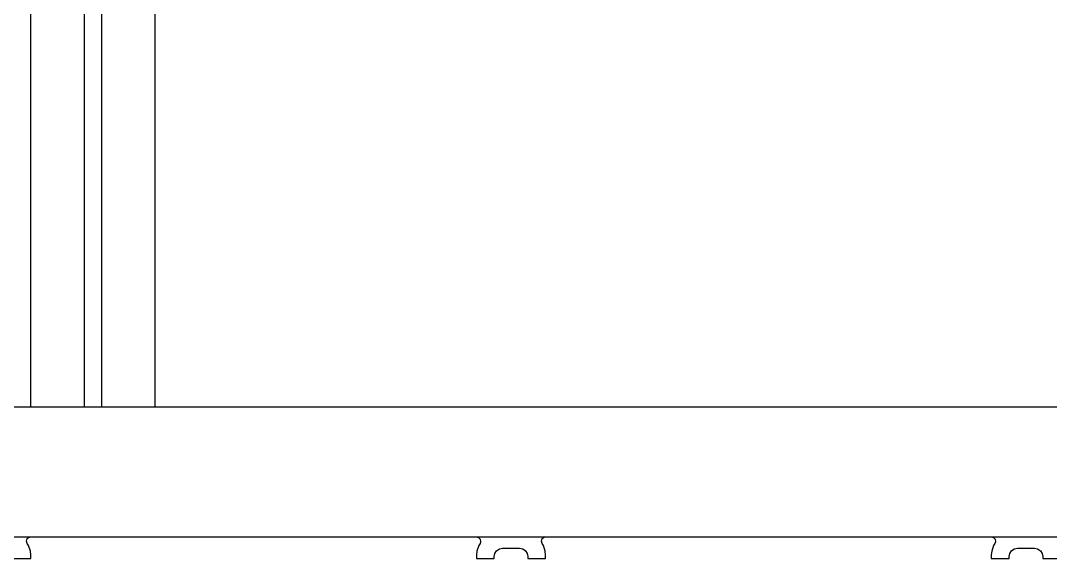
# Model space of a CAD drawing. Header units: millimetres. Extents: x 45 to 545, y -265 to -129.
# Drawn here: x 292.96 to 321.96, y -250.39 to -235.23 of the extents above; entities that cross this region are included whole.
import ezdxf

# ---------------------------------------------------------------- set-up
doc = ezdxf.new("R2010")
doc.units = ezdxf.units.MM
for name, color, linetype, true_color in [('B.Cu', 151, 'CONTINUOUS', 0x6fccdb), ('F.Cu', 241, 'CONTINUOUS', 0xe27299), ('User.4', 31, 'CONTINUOUS', 0xd8c852)]:
    doc.layers.add(name, color=color, linetype=linetype, true_color=true_color)

msp = doc.modelspace()

# ---------------------------------------------------------------- linework, layer by layer
at = {"layer": 'B.Cu', "linetype": 'CONTINUOUS'}
for p, q in [((293.13025, -249.896706), (293.151172, -249.830042)), ((293.148691, -249.964098), (293.13025, -249.896706)), ((293.18545, -250.023692), (293.148691, -249.964098)), ((293.151172, -249.830042), (293.204813, -249.785272)), ((293.204813, -249.785272), (293.254229, -249.775)), ((293.254229, -249.775), (305.795771, -249.775)), ((305.795771, -249.775), (305.86281, -249.794685)), ((305.86281, -249.794685), (305.908565, -249.847489)), ((305.901309, -249.964098), (305.864549, -250.023692)), ((305.918509, -249.916647), (305.901309, -249.964098)), ((305.908565, -249.847489), (305.918509, -249.916647)), ((307.63025, -249.896706), (307.651172, -249.830042)), ((307.648691, -249.964098), (307.63025, -249.896706)), ((307.68545, -250.023692), (307.648691, -249.964098)), ((307.651172, -249.830042), (307.704813, -249.785272)), ((307.704813, -249.785272), (307.754229, -249.775)), ((307.754229, -249.775), (320.295771, -249.775)), ((320.295771, -249.775), (320.36281, -249.794685)), ((320.36281, -249.794685), (320.408565, -249.847489)), ((320.401309, -249.964098), (320.364549, -250.023692)), ((320.418509, -249.916647), (320.401309, -249.964098)), ((320.408565, -249.847489), (320.418509, -249.916647)), ((293.185453, -250.023699), (293.18545, -250.023692)), ((293.23968, -250.187347), (293.185453, -250.023699)), ((293.249998, -250.288345), (293.23968, -250.187347)), ((305.810319, -250.187347), (305.8, -250.288345)), ((305.864546, -250.023699), (305.810319, -250.187347)), ((305.864549, -250.023692), (305.864546, -250.023699)), ((306.3, -250.3375), (306.318079, -250.246613)), ((306.318079, -250.246613), (306.369562, -250.169562)), ((306.369562, -250.169562), (306.446613, -250.118079)), ((306.446613, -250.118079), (306.5375, -250.1)), ((306.5375, -250.1), (307.0125, -250.1)), ((307.0125, -250.1), (307.103387, -250.118079)), ((307.103387, -250.118079), (307.180438, -250.169562)), ((307.180438, -250.169562), (307.231921, -250.246613)), ((307.231921, -250.246613), (307.25, -250.3375)), ((307.685453, -250.023699), (307.68545, -250.023692)), ((307.73968, -250.187347), (307.685453, -250.023699)), ((307.749998, -250.288345), (307.73968, -250.187347)), ((320.310319, -250.187347), (320.3, -250.288345)), ((320.364546, -250.023699), (320.310319, -250.187347)), ((320.364549, -250.023692), (320.364546, -250.023699)), ((320.8, -250.3375), (320.818079, -250.246613)), ((320.818079, -250.246613), (320.869562, -250.169562)), ((320.869562, -250.169562), (320.946613, -250.118079)), ((320.946613, -250.118079), (321.0375, -250.1)), ((321.0375, -250.1), (321.5125, -250.1)), ((321.5125, -250.1), (321.603387, -250.118079)), ((321.603387, -250.118079), (321.680438, -250.169562)), ((321.680438, -250.169562), (321.731921, -250.246613)), ((321.731921, -250.246613), (321.75, -250.3375)), ((292.75, -250.3875), (293.249999, -250.3875)), ((293.249999, -250.28836), (293.249998, -250.288345)), ((293.249999, -250.3875), (293.249999, -250.28836)), ((305.8, -250.288345), (305.8, -250.3875)), ((305.8, -250.3875), (306.3, -250.3875)), ((306.3, -250.3875), (306.3, -250.3375)), ((307.25, -250.3375), (307.25, -250.3875)), ((307.25, -250.3875), (307.749999, -250.3875)), ((307.749999, -250.28836), (307.749998, -250.288345)), ((307.749999, -250.3875), (307.749999, -250.28836)), ((320.3, -250.288345), (320.3, -250.3875)), ((320.3, -250.3875), (320.8, -250.3875)), ((320.8, -250.3875), (320.8, -250.3375)), ((321.75, -250.3375), (321.75, -250.3875)), ((321.75, -250.3875), (322.249999, -250.3875))]:
    msp.add_line(p, q, dxfattribs=at)
at = {"layer": 'F.Cu', "linetype": 'CONTINUOUS'}
for p, q in [((294.75, -205.625), (294.75, -246.125)), ((295.25, -246.125), (295.25, -205.625)), ((294.75, -246.125), (266.25, -246.125)), ((323.75, -246.125), (295.25, -246.125)), ((47.7, -249.775), (542.3, -249.775))]:
    msp.add_line(p, q, dxfattribs=at)
at = {"layer": 'User.4', "linetype": 'CONTINUOUS'}
for p, q in [((293.25, -246.125), (293.25, -164.125)), ((296.75, -246.125), (296.75, -164.125)), ((293.25, -246.125), (267.75, -246.125)), ((296.75, -246.125), (293.25, -246.125)), ((322.25, -246.125), (296.75, -246.125))]:
    msp.add_line(p, q, dxfattribs=at)

doc.saveas('drawing.dxf')
